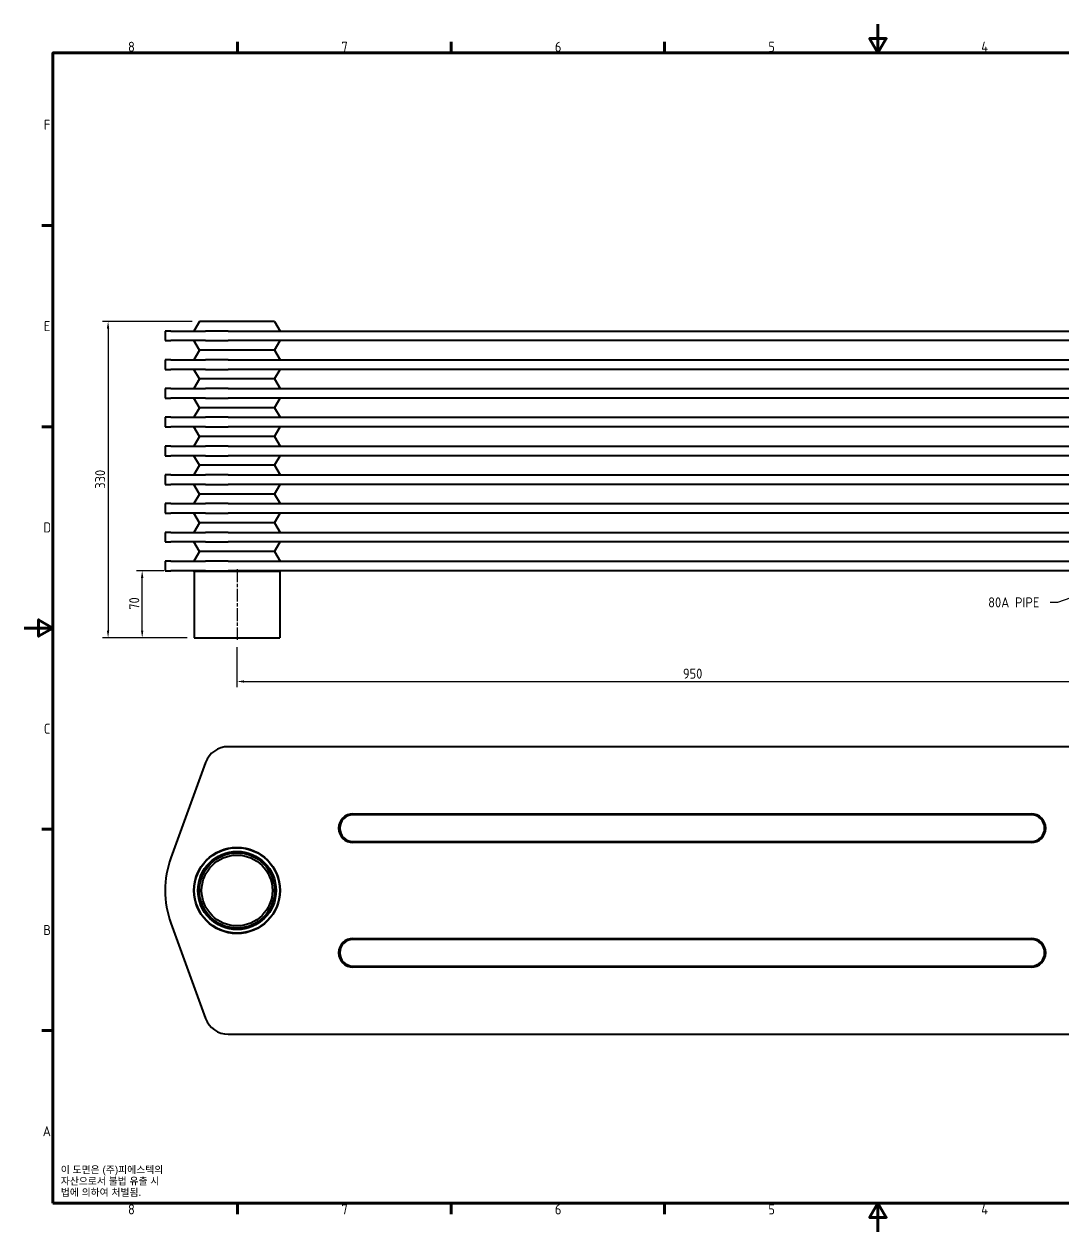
# Model space of a CAD drawing. Header units: millimetres. Extents: x 0 to 1782, y 0 to 1260.
# Drawn here: x 0 to 1084, y 0 to 1260 of the extents above; entities that cross this region are included whole.
import ezdxf

# ---------------------------------------------------------------- set-up
doc = ezdxf.new("R2010")
doc.units = ezdxf.units.MM
doc.header["$LTSCALE"] = 3
doc.linetypes.add('CHAIN', pattern=[0.3543, 0.2362, -0.0295, 0.0591, -0.0295])
doc.layers.get('0').update_dxf_attribs({"color": 3, "lineweight": 25})
for name, color, linetype, lineweight in [('가시적인 것(ISO)', 3, 'Continuous', 40), ('경계(ISO)', 7, 'Continuous', 70), ('기호(ISO)', 7, 'Continuous', 25), ('중심선(ISO)', 7, 'Continuous', 25), ('치수(ISO)', 7, 'Continuous', 25)]:
    doc.layers.add(name, color=color, linetype=linetype, lineweight=lineweight)
doc.styles.add('문자 텍스트_PSTEK_POSCO', font='isocp.shx')
doc.styles.add('치수 텍스트_PSTEK_POSCO', font='isocp.shx')
doc.dimstyles.new('치수_PSTEK_POSCO', dxfattribs={"dimscale": 3, "dimtxt": 3.5, "dimasz": 2.5, "dimexe": 2, "dimexo": 2.5, "dimgap": 1, "dimtad": 1, "dimrnd": 1e-08, "dimdsep": 46, "dimtxsty": '치수 텍스트_PSTEK_POSCO', "dimcen": 0.09, "dimdle": 10, "dimclrd": 7, "dimclre": 7, "dimclrt": 2, "dimadec": 1, "dimazin": 2, "dimtfac": 1, "dimtmove": 0, "dimatfit": 3, "dimfxl": 0, "dimtolj": 1, "dimlwd": -1, "dimlwe": -1, "dimarcsym": 0})
doc.dimstyles.new('치수_PSTEK_POSCO$7', dxfattribs={"dimscale": 3, "dimtxt": 3.5, "dimasz": 2.5, "dimexe": 2, "dimexo": 2.5, "dimgap": 1, "dimtad": 1, "dimrnd": 1e-08, "dimdsep": 46, "dimtxsty": '치수 텍스트_PSTEK_POSCO', "dimcen": 0.09, "dimdle": 10, "dimclrd": 7, "dimclre": 7, "dimclrt": 2, "dimadec": 1, "dimazin": 2, "dimtfac": 1, "dimtmove": 0, "dimatfit": 3, "dimfxl": 0, "dimtolj": 1, "dimlwd": -1, "dimlwe": -1, "dimarcsym": 0})

# ---------------------------------------------------------------- blocks, each defined once
blk = doc.blocks.new('경계 Default Border')
at = {"layer": '경계(ISO)'}
for p, q in [((74.25, 410), (74.25, 413.9)), ((148.5, 410), (148.5, 413.9)), ((222.75, 410), (222.75, 413.9)), ((10, 350), (6.1, 350)), ((10, 280), (6.1, 280)), ((10, 140), (6.1, 140)), ((10, 70), (6.1, 70)), ((74.25, 10), (74.25, 6.1)), ((148.5, 10), (148.5, 6.1)), ((222.75, 10), (222.75, 6.1))]:
    blk.add_line(p, q, dxfattribs=at)
at = {"layer": '경계(ISO)', "flags": 128}
for points in [[(297, 420), (297, 410), (294.11, 415), (299.89, 415), (297, 410)], [(10, 10), (10, 410), (584, 410), (584, 10), (10, 10)], [(0, 210), (10, 210), (5, 212.89), (5, 207.11), (10, 210)], [(297, 0), (297, 10), (294.11, 5), (299.89, 5), (297, 10)]]:
    blk.add_lwpolyline(points, dxfattribs=at)
at = {"layer": '경계(ISO)', "color": 2, "char_height": 3.5, "attachment_point": 7, "style": '문자 텍스트_PSTEK_POSCO'}
for s, insert in [('8', (36.13, 410.37)), ('7', (110.38, 410.39)), ('6', (184.63, 410.37)), ('5', (258.88, 410.37)), ('4', (332.93, 410.4)), ('F', (6.85, 383.25)), ('E', (6.85, 313.22)), ('D', (6.66, 243.22)), ('C', (6.85, 173.22)), ('B', (6.66, 103.22)), ('A', (6.47, 33.24)), ('8', (36.13, 6.07)), ('7', (110.38, 6.09)), ('6', (184.63, 6.07)), ('5', (258.88, 6.07)), ('4', (332.93, 6.1))]:
    blk.add_mtext(s, dxfattribs=dict(at, insert=insert))
blk = doc.blocks.new('*D22')
at = {"layer": 'Defpoints', "color": 0, "transparency": 16777216}
for p in [(222.1, 617.5), (1172.1, 617.5), (1172.1, 574.2)]:
    blk.add_point(p, dxfattribs=at)
at = {"layer": '치수(ISO)', "color": 7, "transparency": 16777216}
for p, q in [((222.1, 610), (222.1, 568.2)), ((1172.1, 610), (1172.1, 568.2)), ((229.6, 574.2), (1164.6, 574.2))]:
    blk.add_line(p, q, dxfattribs=at)
for points in [[(229.6, 575.4), (229.6, 572.9), (222.1, 574.2)], [(1164.6, 575.4), (1164.6, 572.9), (1172.1, 574.2)]]:
    blk.add_solid(points, dxfattribs=at)
at = {"layer": '치수(ISO)', "color": 2, "transparency": 16777216, "insert": (687.5, 582.4), "char_height": 10.5, "attachment_point": 4, "style": '치수 텍스트_PSTEK_POSCO'}
blk.add_mtext('\\A1;950', dxfattribs=at)
blk = doc.blocks.new('*D25')
at = {"layer": 'Defpoints', "color": 0, "transparency": 16777216}
for p in [(123.2, 689.8), (153.2, 689.8), (177.6, 619.8)]:
    blk.add_point(p, dxfattribs=at)
at = {"layer": '치수(ISO)', "color": 7, "transparency": 16777216}
for p, q in [((145.7, 689.8), (117.2, 689.8)), ((123.2, 627.3), (123.2, 682.3)), ((170.1, 619.8), (117.2, 619.8))]:
    blk.add_line(p, q, dxfattribs=at)
for points in [[(121.9, 682.3), (124.4, 682.3), (123.2, 689.8)], [(121.9, 627.3), (124.4, 627.3), (123.2, 619.8)]]:
    blk.add_solid(points, dxfattribs=at)
at = {"layer": '치수(ISO)', "color": 2, "transparency": 16777216, "insert": (114.9, 649), "char_height": 10.5, "attachment_point": 4, "rotation": 90, "style": '치수 텍스트_PSTEK_POSCO'}
blk.add_mtext('\\A1;70', dxfattribs=at)
blk = doc.blocks.new('*D26')
at = {"layer": 'Defpoints', "color": 0, "transparency": 16777216}
for p in [(182.9, 949.8), (87.6, 619.8), (177.6, 619.8)]:
    blk.add_point(p, dxfattribs=at)
at = {"layer": '치수(ISO)', "color": 7, "transparency": 16777216}
for p, q in [((175.4, 949.8), (81.6, 949.8)), ((87.6, 942.3), (87.6, 627.3)), ((170.1, 619.8), (81.6, 619.8))]:
    blk.add_line(p, q, dxfattribs=at)
for points in [[(86.3, 942.3), (88.8, 942.3), (87.6, 949.8)], [(86.3, 627.3), (88.8, 627.3), (87.6, 619.8)]]:
    blk.add_solid(points, dxfattribs=at)
at = {"layer": '치수(ISO)', "color": 2, "transparency": 16777216, "insert": (79.3, 775.3), "char_height": 10.5, "attachment_point": 4, "rotation": 90, "style": '치수 텍스트_PSTEK_POSCO'}
blk.add_mtext('\\A1;330', dxfattribs=at)

msp = doc.modelspace()

# ---------------------------------------------------------------- linework, layer by layer
at = {"layer": '가시적인 것(ISO)'}
for p, q in [((182.921, 949.794), (177.147, 939.794)), ((261.374, 949.794), (182.921, 949.794)), ((261.374, 949.794), (267.147, 939.794)), ((153.178, 939.794), (147.147, 939.794)), ((147.147, 939.794), (147.147, 929.794)), ((153.178, 939.794), (189.338, 939.794)), ((212.83, 939.794), (189.338, 939.794)), ((212.83, 939.794), (1181.464, 939.794)), ((147.147, 929.794), (153.178, 929.794)), ((189.338, 929.794), (153.178, 929.794)), ((182.921, 919.794), (177.147, 929.794)), ((189.338, 929.794), (212.83, 929.794)), ((1181.464, 929.794), (212.83, 929.794)), ((261.374, 919.794), (267.147, 929.794)), ((153.178, 909.794), (147.147, 909.794)), ((147.147, 909.794), (147.147, 899.794)), ((153.178, 909.794), (189.338, 909.794)), ((182.921, 919.794), (177.147, 909.794)), ((261.374, 919.794), (182.921, 919.794)), ((212.83, 909.794), (189.338, 909.794)), ((212.83, 909.794), (1181.464, 909.794)), ((261.374, 919.794), (267.147, 909.794)), ((147.147, 899.794), (153.178, 899.794)), ((189.338, 899.794), (153.178, 899.794)), ((182.921, 889.794), (177.147, 899.794)), ((189.338, 899.794), (212.83, 899.794)), ((1181.464, 899.794), (212.83, 899.794)), ((261.374, 889.794), (267.147, 899.794)), ((182.921, 889.794), (177.147, 879.794)), ((261.374, 889.794), (182.921, 889.794)), ((261.374, 889.794), (267.147, 879.794)), ((153.178, 879.794), (147.147, 879.794)), ((147.147, 879.794), (147.147, 869.794)), ((147.147, 869.794), (153.178, 869.794)), ((153.178, 879.794), (189.338, 879.794)), ((189.338, 869.794), (153.178, 869.794)), ((182.921, 859.794), (177.147, 869.794)), ((212.83, 879.794), (189.338, 879.794)), ((189.338, 869.794), (212.83, 869.794)), ((212.83, 879.794), (1181.464, 879.794)), ((1181.464, 869.794), (212.83, 869.794)), ((261.374, 859.794), (267.147, 869.794)), ((182.921, 859.794), (177.147, 849.794)), ((261.374, 859.794), (182.921, 859.794)), ((261.374, 859.794), (267.147, 849.794)), ((153.178, 849.794), (147.147, 849.794)), ((147.147, 849.794), (147.147, 839.794)), ((153.178, 849.794), (189.338, 849.794)), ((212.83, 849.794), (189.338, 849.794)), ((212.83, 849.794), (1181.464, 849.794)), ((147.147, 839.794), (153.178, 839.794)), ((189.338, 839.794), (153.178, 839.794)), ((182.921, 829.794), (177.147, 839.794)), ((189.338, 839.794), (212.83, 839.794)), ((1181.464, 839.794), (212.83, 839.794)), ((261.374, 829.794), (267.147, 839.794)), ((153.178, 819.794), (147.147, 819.794)), ((147.147, 819.794), (147.147, 809.794)), ((153.178, 819.794), (189.338, 819.794)), ((182.921, 829.794), (177.147, 819.794)), ((261.374, 829.794), (182.921, 829.794)), ((212.83, 819.794), (189.338, 819.794)), ((212.83, 819.794), (1181.464, 819.794)), ((261.374, 829.794), (267.147, 819.794)), ((147.147, 809.794), (153.178, 809.794)), ((189.338, 809.794), (153.178, 809.794)), ((182.921, 799.794), (177.147, 809.794)), ((189.338, 809.794), (212.83, 809.794)), ((1181.464, 809.794), (212.83, 809.794)), ((261.374, 799.794), (267.147, 809.794)), ((182.921, 799.794), (177.147, 789.794)), ((261.374, 799.794), (182.921, 799.794)), ((261.374, 799.794), (267.147, 789.794)), ((153.178, 789.794), (147.147, 789.794)), ((147.147, 789.794), (147.147, 779.794)), ((153.178, 789.794), (189.338, 789.794)), ((212.83, 789.794), (189.338, 789.794)), ((212.83, 789.794), (1181.464, 789.794)), ((147.147, 779.794), (153.178, 779.794)), ((189.338, 779.794), (153.178, 779.794)), ((182.921, 769.794), (177.147, 779.794)), ((182.921, 769.794), (177.147, 759.794)), ((261.374, 769.794), (182.921, 769.794)), ((189.338, 779.794), (212.83, 779.794)), ((1181.464, 779.794), (212.83, 779.794)), ((261.374, 769.794), (267.147, 779.794)), ((261.374, 769.794), (267.147, 759.794)), ((153.178, 759.794), (147.147, 759.794)), ((147.147, 759.794), (147.147, 749.794)), ((153.178, 759.794), (189.338, 759.794)), ((212.83, 759.794), (189.338, 759.794)), ((212.83, 759.794), (1181.464, 759.794)), ((147.147, 749.794), (153.178, 749.794)), ((189.338, 749.794), (153.178, 749.794)), ((182.921, 739.794), (177.147, 749.794)), ((189.338, 749.794), (212.83, 749.794)), ((1181.464, 749.794), (212.83, 749.794)), ((261.374, 739.794), (267.147, 749.794)), ((182.921, 739.794), (177.147, 729.794)), ((261.374, 739.794), (182.921, 739.794)), ((261.374, 739.794), (267.147, 729.794)), ((153.178, 729.794), (147.147, 729.794)), ((147.147, 729.794), (147.147, 719.794)), ((147.147, 719.794), (153.178, 719.794)), ((153.178, 729.794), (189.338, 729.794)), ((189.338, 719.794), (153.178, 719.794)), ((182.921, 709.794), (177.147, 719.794)), ((212.83, 729.794), (189.338, 729.794)), ((189.338, 719.794), (212.83, 719.794)), ((212.83, 729.794), (1181.464, 729.794)), ((1181.464, 719.794), (212.83, 719.794)), ((261.374, 709.794), (267.147, 719.794)), ((182.921, 709.794), (177.147, 699.794)), ((261.374, 709.794), (182.921, 709.794)), ((261.374, 709.794), (267.147, 699.794)), ((153.178, 699.794), (147.147, 699.794)), ((147.147, 699.794), (147.147, 689.794)), ((153.178, 699.794), (189.338, 699.794)), ((212.83, 699.794), (189.338, 699.794)), ((212.83, 699.794), (1181.464, 699.794)), ((147.147, 689.794), (153.178, 689.794)), ((189.338, 689.794), (153.178, 689.794)), ((177.597, 689.015), (177.147, 689.794)), ((266.697, 689.015), (177.597, 689.015)), ((177.597, 689.015), (177.597, 619.794)), ((189.338, 689.794), (212.83, 689.794)), ((1181.464, 689.794), (212.83, 689.794)), ((266.697, 689.015), (267.147, 689.794)), ((266.697, 689.015), (266.697, 619.794)), ((177.597, 619.794), (266.697, 619.794)), ((1181.464, 506.162), (212.83, 506.162)), ((189.338, 489.713), (153.178, 390.364)), ((343.147, 436.162), (1051.147, 436.162)), ((1051.147, 434.971), (343.147, 434.971)), ((343.147, 407.354), (1051.147, 407.354)), ((1051.147, 406.162), (343.147, 406.162)), ((153.178, 321.96), (189.338, 222.612)), ((343.147, 306.162), (1051.147, 306.162)), ((1051.147, 304.971), (343.147, 304.971)), ((343.147, 277.354), (1051.147, 277.354)), ((1051.147, 276.162), (343.147, 276.162)), ((212.83, 206.162), (1181.464, 206.162))]:
    msp.add_line(p, q, dxfattribs=at)
for radius in [45, 44.55, 40.8, 39.226, 36.917]:
    msp.add_circle((222.147, 356.162), radius, dxfattribs=at)
for centre, radius, start, end in [((212.83, 481.162), 25, 90, 160), ((343.147, 421.162), 15, 90, 270), ((343.147, 421.162), 13.808, 90, 270), ((1051.147, 421.162), 15, 270, 90), ((1051.147, 421.162), 13.808, 270, 90), ((247.147, 356.162), 100, 160, 200), ((343.147, 291.162), 15, 90, 270), ((343.147, 291.162), 13.808, 90, 270), ((1051.147, 291.162), 15, 270, 90), ((1051.147, 291.162), 13.808, 270, 90), ((212.83, 231.162), 25, 200, 270)]:
    msp.add_arc(centre, radius, start, end, dxfattribs=at)
at = {"layer": '중심선(ISO)', "linetype": 'CHAIN', "ltscale": 19.051651}
msp.add_line((222.147, 691.265), (222.147, 617.544), dxfattribs=at)

# ---------------------------------------------------------------- block references
at = {"xscale": 3, "yscale": 3, "zscale": 3}
msp.add_blockref('경계 Default Border', (0, 0), dxfattribs=at)

# ---------------------------------------------------------------- texts
at = {"layer": '기호(ISO)', "color": 2, "insert": (1006.022, 656.718), "char_height": 10.5, "width": 61.84863, "attachment_point": 4, "style": '치수 텍스트_PSTEK_POSCO'}
msp.add_mtext('{\\fISOCP|b0|i0;\\H10.5000;80A PIPE}', dxfattribs=at)
at = {"layer": '기호(ISO)', "color": 2, "insert": (38.265, 52.602), "char_height": 7.5, "width": 117.91831, "attachment_point": 4, "line_spacing_factor": 0.944221, "style": '문자 텍스트_PSTEK_POSCO'}
msp.add_mtext('{\\fArial|b0|i0;\\H7.5000;이 도면은 (주)피에스텍의\\P자산으로서 불법 유출 시 \\P법에 의하여 처벌됨.}', dxfattribs=at)

# ---------------------------------------------------------------- dimensions: what is measured, and where the dimension line sits
at = {"layer": '치수(ISO)', "color": 7}
for base, p1, p2, angle, picture, middle in [((87.597, 619.794), (182.921, 949.794), (177.597, 619.794), 90, '*D26', (87.597, 784.794)), ((123.178, 689.794), (177.597, 619.794), (153.178, 689.794), 90, '*D25', (123.178, 654.794)), ((1172.147, 574.172), (222.147, 617.544), (1172.147, 617.544), 180, '*D22', (697.147, 574.172))]:
    dim = msp.add_linear_dim(base=base, p1=p1, p2=p2, angle=angle, dimstyle='치수_PSTEK_POSCO', override={"dimdec": 2, "dimtp": 0, "dimtm": 0, "dimtdec": 2, "dimtofl": 0, "dimatfit": 1}, dxfattribs=at)
    dim.commit()
    dim.dimension.update_dxf_attribs({"geometry": picture, "text_midpoint": middle, "dimtype": 160})

# ---------------------------------------------------------------- leaders
at = {"layer": '기호(ISO)', "color": 7, "annotation_type": 0, "has_hookline": 1, "hookline_direction": 1, "text_width": 58.458}
msp.add_leader([(1145.888, 680.345), (1078.37, 656.718), (1070.87, 656.718)], dimstyle='치수_PSTEK_POSCO$7', override={"dimtad": 0}, dxfattribs=at)

doc.saveas('drawing.dxf')
